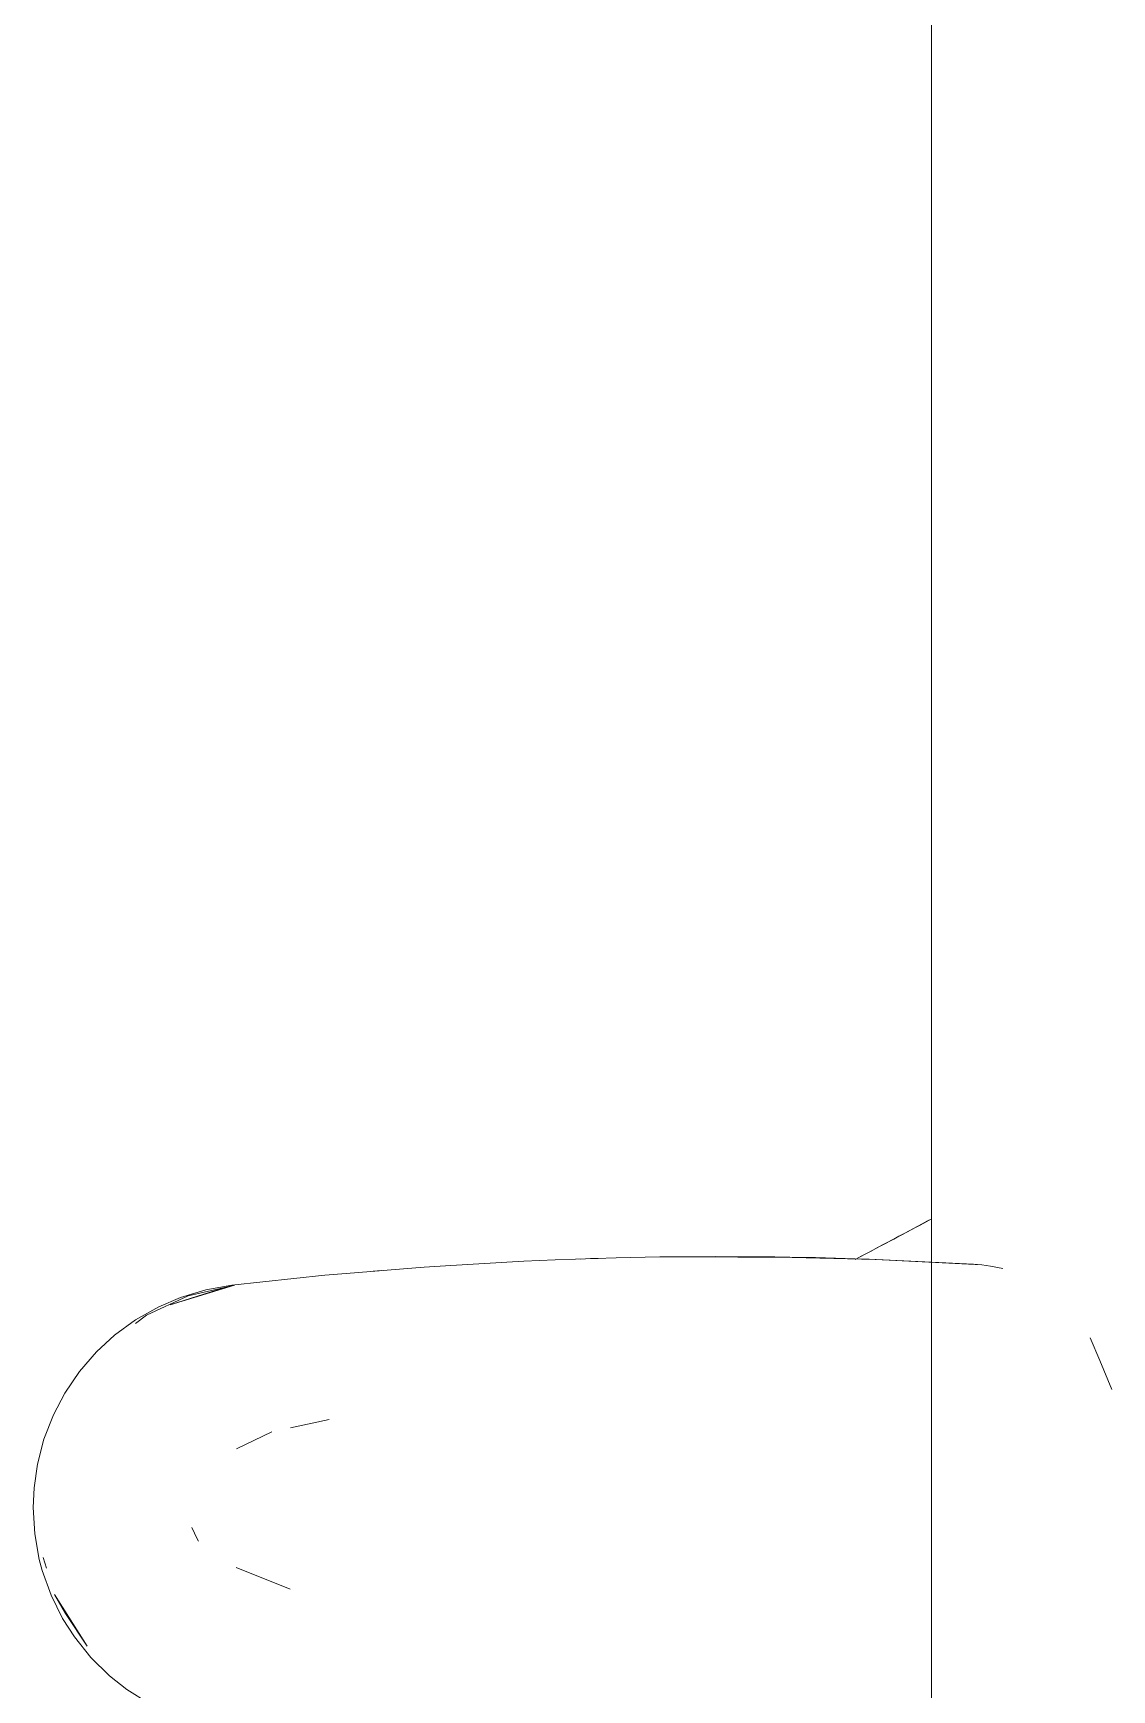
# Model space of a CAD drawing. Header units: millimetres. Extents: x 155920 to 295199, y -4084 to 97293.
# Drawn here: x 191060.1 to 191268.2, y 32986.4 to 33306.2 of the extents above; entities that cross this region are included whole.
import ezdxf

# ---------------------------------------------------------------- set-up
doc = ezdxf.new("R2010")
doc.units = ezdxf.units.MM
doc.header["$MEASUREMENT"] = 0
doc.layers.add('G-IMPT', color=8, linetype='CONTINUOUS', lineweight=9)
doc.layers.add('I-FURN', color=8, linetype='CONTINUOUS', lineweight=9)

msp = doc.modelspace()

# ---------------------------------------------------------------- linework, layer by layer
at = {"layer": 'G-IMPT'}
for p, q in [((191135.55, 33068.01), (191120.5, 33066.76)), ((191127.37, 33067.36), (191125.69, 33067.19)), ((191135.55, 33068.01), (191140.64, 33068.33)), ((191140.64, 33068.33), (191154.78, 33069.14)), ((191160.8, 33069.4), (191154.78, 33069.14)), ((191160.8, 33069.4), (191172.56, 33069.78)), ((191165.69, 33069.54), (191167.62, 33069.65)), ((191167.62, 33069.65), (191169.12, 33069.66)), ((191180.98, 33069.95), (191172.56, 33069.78)), ((191180.98, 33069.95), (191191.78, 33070.04)), ((191180.98, 33069.95), (191201.17, 33070)), ((191180.98, 33069.95), (191211, 33069.83)), ((191211, 33069.83), (191191.78, 33070.04)), ((191201.17, 33070), (191211, 33069.83)), ((191201.17, 33070), (191222.56, 33069.49)), ((191201.17, 33070), (191221.35, 33069.53)), ((191201.17, 33069.96), (191203.2, 33069.98)), ((191203.2, 33069.98), (191205.11, 33069.9)), ((191211, 33069.83), (191222.56, 33069.49)), ((191222.56, 33069.49), (191221.35, 33069.53)), ((191221.35, 33069.53), (191243.14, 33068.44)), ((191221.35, 33069.53), (191241.53, 33068.56)), ((191222.56, 33069.49), (191233.39, 33068.94)), ((191243.14, 33068.44), (191241.53, 33068.56)), ((191243.14, 33068.44), (191244.78, 33068.19)), ((191247.18, 33067.75), (191244.78, 33068.19)), ((191098.95, 33064.51), (191086.49, 33060.68)), ((191089.99, 33062.46), (191098.39, 33064.38)), ((191098.44, 33064.51), (191093.4, 33063.61)), ((191098.95, 33064.51), (191095.64, 33063.59)), ((191116.37, 33066.41), (191098.44, 33064.51)), ((191120.5, 33066.76), (191116.37, 33066.41)), ((191089.99, 33062.46), (191081.92, 33058.73)), ((191084.3, 33060.34), (191088.53, 33062.15)), ((191086.49, 33060.68), (191095.64, 33063.59)), ((191088.53, 33062.15), (191093.4, 33063.61)), ((191075.77, 33054.83), (191079.85, 33057.82)), ((191079.81, 33057.13), (191081.92, 33058.73)), ((191084.3, 33060.34), (191079.85, 33057.82)), ((191075.77, 33054.83), (191072.33, 33051.66)), ((191069.01, 33047.83), (191072.33, 33051.66)), ((191264.04, 33054.36), (191265.88, 33049.97)), ((191268.21, 33044.34), (191265.88, 33049.97)), ((191066.18, 33043.66), (191069.01, 33047.83)), ((191066.18, 33043.66), (191063.99, 33039.5)), ((191063.99, 33039.5), (191062.16, 33034.78)), ((191117.16, 33038.54), (191109.72, 33036.97)), ((191099.32, 33032.93), (191106.11, 33036.2)), ((191060.9, 33029.92), (191062.16, 33034.78)), ((191060.9, 33029.92), (191060.25, 33025.4)), ((191060.08, 33021.56), (191060.25, 33025.4)), ((191060.08, 33021.56), (191060.37, 33016.52)), ((191060.37, 33016.52), (191061.25, 33011.57)), ((191090.69, 33017.73), (191091.71, 33015.51)), ((191091.71, 33015.51), (191092, 33015.06)), ((191061.25, 33011.57), (191061.82, 33009.44)), ((191062.62, 33009.88), (191062, 33011.91)), ((191109.66, 33005.84), (191099.23, 33009.98)), ((191063.53, 33004.67), (191061.82, 33009.44)), ((191063.53, 33004.67), (191065.77, 33000.16)), ((191064.17, 33004.76), (191066.34, 33001.09)), ((191064.17, 33004.76), (191070.5, 32994.81)), ((191065.77, 33000.16), (191068.04, 32996.61)), ((191066.34, 33001.09), (191070.5, 32994.81)), ((191071.22, 32992.63), (191068.04, 32996.61)), ((191071.22, 32992.63), (191074.83, 32989.09)), ((191074.83, 32989.09), (191078.14, 32986.46)), ((191082.46, 32983.73), (191078.14, 32986.46))]:
    msp.add_line(p, q, dxfattribs=at)
at = {"layer": 'I-FURN'}
for p, q in [((191233.39, 34207.34), (191233.39, 32207.34)), ((191232.54, 33076.83), (191231.59, 33076.32)), ((191232.03, 33076.56), (191232.98, 33077.06)), ((191233.49, 33077.33), (191232.54, 33076.83)), ((191226.66, 33073.7), (191225.66, 33073.17)), ((191226.12, 33073.41), (191227.12, 33073.94)), ((191227.66, 33074.23), (191226.66, 33073.7)), ((191227.12, 33073.94), (191228.12, 33074.48)), ((191228.65, 33074.76), (191227.66, 33074.23)), ((191228.12, 33074.48), (191229.11, 33075)), ((191229.64, 33075.28), (191228.65, 33074.76)), ((191229.11, 33075), (191230.09, 33075.52)), ((191230.62, 33075.81), (191229.64, 33075.28)), ((191230.09, 33075.52), (191231.07, 33076.04)), ((191231.59, 33076.32), (191230.62, 33075.81)), ((191231.07, 33076.04), (191232.03, 33076.56)), ((191220.64, 33070.5), (191219.65, 33069.97)), ((191220.11, 33070.22), (191221.1, 33070.75)), ((191221.64, 33071.03), (191220.64, 33070.5)), ((191221.1, 33070.75), (191222.1, 33071.28)), ((191222.64, 33071.56), (191221.64, 33071.03)), ((191222.1, 33071.28), (191223.1, 33071.81)), ((191223.65, 33072.1), (191222.64, 33071.56)), ((191223.1, 33071.81), (191224.11, 33072.34)), ((191224.65, 33072.63), (191223.65, 33072.1)), ((191224.11, 33072.34), (191225.11, 33072.88)), ((191225.66, 33073.17), (191224.65, 33072.63)), ((191225.11, 33072.88), (191226.12, 33073.41)), ((191219.65, 33069.97), (191218.67, 33069.45)), ((191219.12, 33069.69), (191220.11, 33070.22))]:
    msp.add_line(p, q, dxfattribs=at)

doc.saveas('drawing.dxf')
